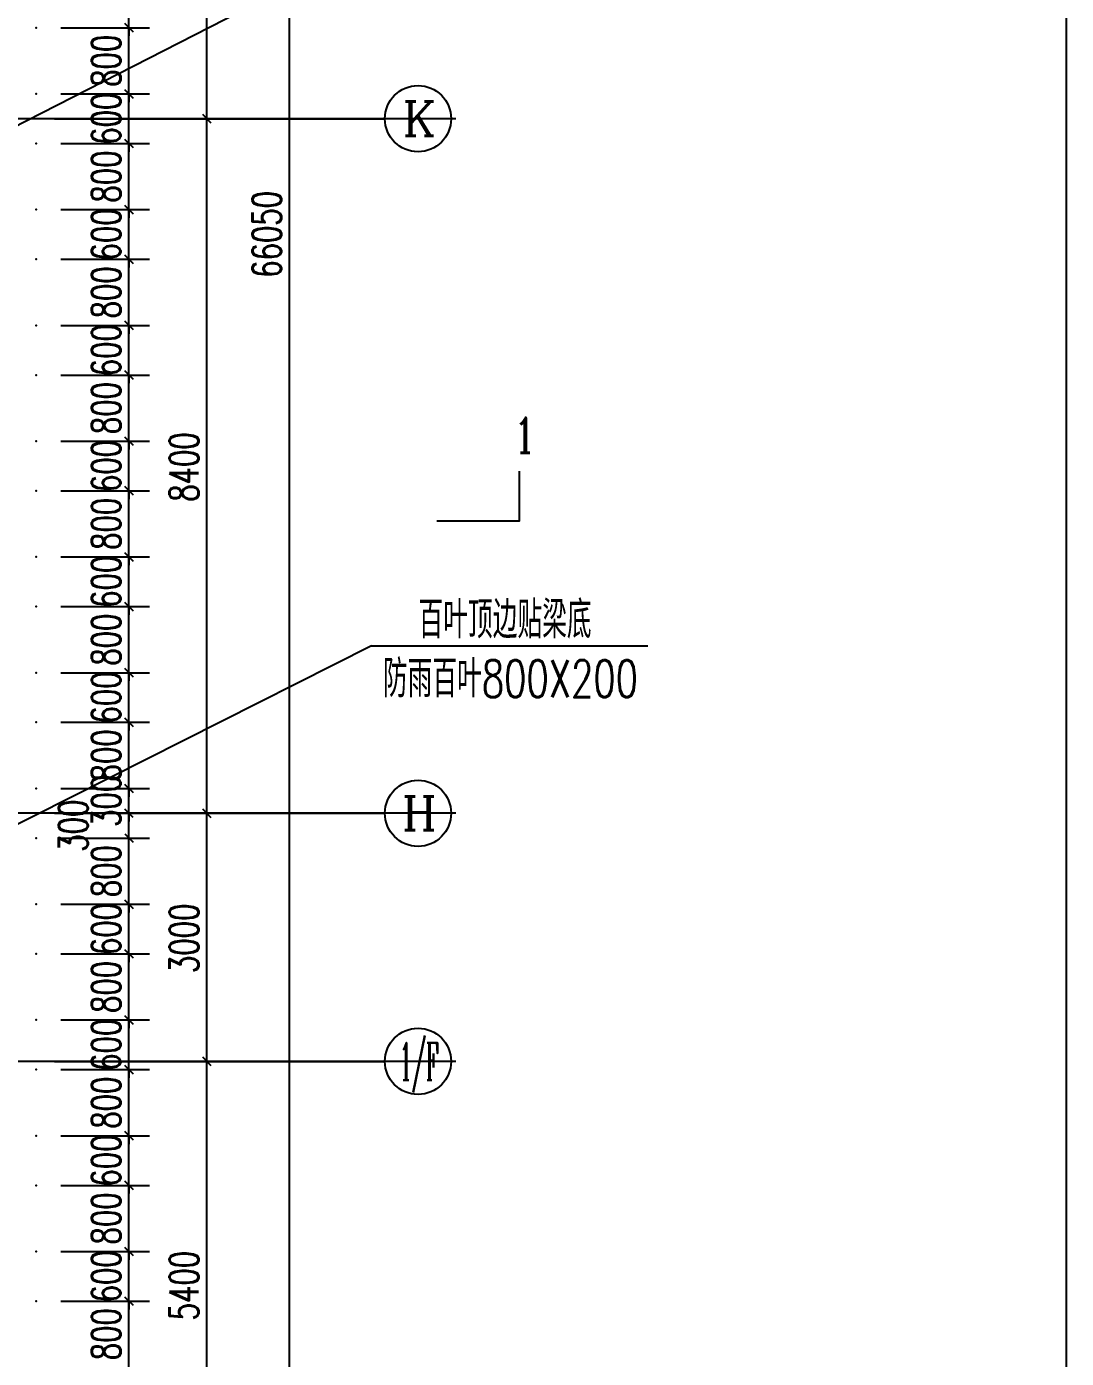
# Model space of a CAD drawing. Header units: inches. Extents: x -867 to 118033, y 723948 to 808048.
# Drawn here: x 94399 to 106983, y 754767 to 770872 of the extents above; entities that cross this region are included whole.
import ezdxf

# ---------------------------------------------------------------- set-up
doc = ezdxf.new("R2010")
doc.units = ezdxf.units.IN
doc.header["$MEASUREMENT"] = 0
for name, color, linetype in [('0-轴线尺寸', 10, 'Continuous'), ('AXIS', 10, 'Continuous'), ('DIM_SYMB', 10, 'Continuous'), ('DOTE', 10, 'Continuous'), ('M-INFO-LVR-TEXT', 10, 'Continuous'), ('PUB_TEXT', 10, 'Continuous'), ('RD-侧石线', 10, 'Continuous')]:
    doc.layers.add(name, color=color, linetype=linetype)
doc.styles.add('_TCH_AXIS', font='COMPLEX', dxfattribs={"bigfont": 'GBCBIG'})
doc.styles.add('_TCH_LABEL', font='COMPLEX', dxfattribs={"bigfont": 'GBCBIG'})
doc.styles.add('DIM_FONT', font='SIMPLEX', dxfattribs={"width": 0.7, "bigfont": 'GBCBIG'})
doc.styles.add('M-TEXT1', font='tj-romans1.shx', dxfattribs={"width": 0.6, "bigfont": 'tj-hztxt1.shx'})

msp = doc.modelspace()

# ---------------------------------------------------------------- linework, layer by layer
at = {"layer": '0-轴线尺寸', "color": 3, "lineweight": -2}
for p, q in [((97581, 735359), (97581, 801409)), ((96580, 769759), (96580, 778159)), ((95638, 770859), (95638, 771459)), ((95638, 770859), (95638, 770959)), ((94815, 770859), (95888, 770859)), ((94815, 770859), (95888, 770859)), ((95638, 770059), (95638, 770859)), ((95638, 770859), (95638, 770759)), ((95638, 770059), (95638, 770159)), ((94815, 770059), (95888, 770059)), ((94815, 770059), (95888, 770059)), ((95638, 769459), (95638, 770059)), ((95638, 770059), (95638, 769959)), ((96042, 769759), (96830, 769759)), ((96042, 769759), (96830, 769759)), ((96580, 761359), (96580, 769759)), ((95638, 769459), (95638, 769559)), ((94815, 769459), (95888, 769459)), ((94815, 769459), (95888, 769459)), ((95638, 769459), (95638, 769359)), ((95638, 768659), (95638, 769459)), ((95638, 768659), (95638, 768759)), ((94815, 768659), (95888, 768659)), ((94815, 768659), (95888, 768659)), ((95638, 768659), (95638, 768559)), ((95638, 768059), (95638, 768659)), ((95638, 768059), (95638, 768159)), ((94815, 768059), (95888, 768059)), ((94815, 768059), (95888, 768059)), ((95638, 767259), (95638, 768059)), ((95638, 768059), (95638, 767959)), ((94815, 767259), (95888, 767259)), ((94815, 767259), (95888, 767259)), ((95638, 767259), (95638, 767359)), ((95638, 767259), (95638, 767159)), ((95638, 766659), (95638, 767259)), ((94815, 766659), (95888, 766659)), ((94815, 766659), (95888, 766659)), ((95638, 766659), (95638, 766759)), ((95638, 766659), (95638, 766559)), ((95638, 765859), (95638, 766659)), ((94815, 765859), (95888, 765859)), ((94815, 765859), (95888, 765859)), ((95638, 765859), (95638, 765959)), ((95638, 765259), (95638, 765859)), ((95638, 765859), (95638, 765759)), ((95638, 765259), (95638, 765359)), ((94815, 765259), (95888, 765259)), ((94815, 765259), (95888, 765259)), ((95638, 764459), (95638, 765259)), ((95638, 765259), (95638, 765159)), ((95638, 764459), (95638, 764559)), ((94815, 764459), (95888, 764459)), ((94815, 764459), (95888, 764459)), ((95638, 763859), (95638, 764459)), ((95638, 764459), (95638, 764359)), ((95638, 763859), (95638, 763959)), ((94815, 763859), (95888, 763859)), ((94815, 763859), (95888, 763859)), ((95638, 763859), (95638, 763759)), ((95638, 763059), (95638, 763859)), ((95638, 763059), (95638, 763159)), ((94815, 763059), (95888, 763059)), ((94815, 763059), (95888, 763059)), ((95638, 763059), (95638, 762959)), ((95638, 762459), (95638, 763059)), ((94815, 762459), (95888, 762459)), ((94815, 762459), (95888, 762459)), ((95638, 762459), (95638, 762559)), ((95638, 762459), (95638, 762359)), ((95638, 761659), (95638, 762459)), ((94815, 761659), (95888, 761659)), ((94815, 761659), (95888, 761659)), ((95638, 761659), (95638, 761759)), ((95638, 761659), (95638, 761559)), ((95638, 761359), (95638, 761659)), ((94815, 761359), (95888, 761359)), ((94815, 761359), (95888, 761359)), ((95638, 761359), (95638, 761259)), ((95638, 761059), (95638, 761359)), ((96042, 761359), (96830, 761359)), ((96042, 761359), (96830, 761359)), ((96580, 758359), (96580, 761359)), ((95638, 761059), (95638, 761159)), ((94815, 761059), (95888, 761059)), ((94815, 761059), (95888, 761059)), ((95638, 760259), (95638, 761059)), ((95638, 760259), (95638, 760359)), ((94815, 760259), (95888, 760259)), ((94815, 760259), (95888, 760259)), ((95638, 759659), (95638, 760259)), ((95638, 760259), (95638, 760159)), ((95638, 759659), (95638, 759759)), ((94815, 759659), (95888, 759659)), ((94815, 759659), (95888, 759659)), ((95638, 759659), (95638, 759559)), ((95638, 758859), (95638, 759659)), ((95638, 758859), (95638, 758959)), ((94815, 758859), (95888, 758859)), ((94815, 758859), (95888, 758859)), ((95638, 758259), (95638, 758859)), ((95638, 758859), (95638, 758759)), ((94815, 758259), (95888, 758259)), ((94815, 758259), (95888, 758259)), ((95638, 758259), (95638, 758359)), ((95638, 758259), (95638, 758159)), ((95638, 757459), (95638, 758259)), ((96042, 758359), (96830, 758359)), ((96042, 758359), (96830, 758359)), ((96580, 752959), (96580, 758359)), ((94815, 757459), (95888, 757459)), ((94815, 757459), (95888, 757459)), ((95638, 757459), (95638, 757559)), ((95638, 756859), (95638, 757459)), ((95638, 757459), (95638, 757359)), ((95638, 756859), (95638, 756959)), ((94815, 756859), (95888, 756859)), ((94815, 756859), (95888, 756859)), ((95638, 756859), (95638, 756759)), ((95638, 756059), (95638, 756859)), ((95638, 756059), (95638, 756159)), ((94815, 756059), (95888, 756059)), ((94815, 756059), (95888, 756059)), ((95638, 755459), (95638, 756059)), ((95638, 756059), (95638, 755959)), ((95638, 755459), (95638, 755559)), ((94815, 755459), (95888, 755459)), ((94815, 755459), (95888, 755459)), ((95638, 754659), (95638, 755459)), ((95638, 755459), (95638, 755359))]:
    msp.add_line(p, q, dxfattribs=at)
at = {"layer": '0-轴线尺寸', "color": 3, "linetype": 'ByBlock'}
for p, q in [((95588, 770909), (95688, 770809)), ((95688, 770809), (95588, 770909)), ((95688, 770009), (95588, 770109)), ((95588, 770109), (95688, 770009)), ((96630, 769709), (96530, 769809)), ((96530, 769809), (96630, 769709)), ((95588, 769509), (95688, 769409)), ((95688, 769409), (95588, 769509)), ((95688, 768609), (95588, 768709)), ((95588, 768709), (95688, 768609)), ((95588, 768109), (95688, 768009)), ((95688, 768009), (95588, 768109)), ((95588, 767309), (95688, 767209)), ((95688, 767209), (95588, 767309)), ((95688, 766609), (95588, 766709)), ((95588, 766709), (95688, 766609)), ((95588, 765909), (95688, 765809)), ((95688, 765809), (95588, 765909)), ((95588, 765309), (95688, 765209)), ((95688, 765209), (95588, 765309)), ((95588, 764509), (95688, 764409)), ((95688, 764409), (95588, 764509)), ((95588, 763909), (95688, 763809)), ((95688, 763809), (95588, 763909)), ((95588, 763109), (95688, 763009)), ((95688, 763009), (95588, 763109)), ((95588, 762509), (95688, 762409)), ((95688, 762409), (95588, 762509)), ((95588, 761709), (95688, 761609)), ((95688, 761609), (95588, 761709)), ((95688, 761309), (95588, 761409)), ((95688, 761309), (95588, 761409)), ((96530, 761409), (96630, 761309)), ((96630, 761309), (96530, 761409)), ((95588, 761109), (95688, 761009)), ((95588, 761109), (95688, 761009)), ((95688, 760209), (95588, 760309)), ((95588, 760309), (95688, 760209)), ((95588, 759709), (95688, 759609)), ((95688, 759609), (95588, 759709)), ((95688, 758809), (95588, 758909)), ((95588, 758909), (95688, 758809)), ((96630, 758309), (96530, 758409)), ((96530, 758409), (96630, 758309)), ((95588, 758309), (95688, 758209)), ((95688, 758209), (95588, 758309)), ((95588, 757509), (95688, 757409)), ((95688, 757409), (95588, 757509)), ((95688, 756809), (95588, 756909)), ((95588, 756909), (95688, 756809)), ((95688, 756009), (95588, 756109)), ((95588, 756109), (95688, 756009)), ((95688, 755409), (95588, 755509)), ((95588, 755509), (95688, 755409))]:
    msp.add_line(p, q, dxfattribs=at)
at = {"layer": '0-轴线尺寸', "color": 3}
for p in [(94515, 770859), (94515, 770859), (95638, 770859), (94515, 770059), (94515, 770059), (95638, 770059), (95742, 769759), (95742, 769759), (96580, 769759), (94515, 769459), (94515, 769459), (95638, 769459), (94515, 768659), (94515, 768659), (95638, 768659), (94515, 768059), (94515, 768059), (95638, 768059), (94515, 767259), (94515, 767259), (95638, 767259), (94515, 766659), (94515, 766659), (95638, 766659), (94515, 765859), (94515, 765859), (95638, 765859), (94515, 765259), (94515, 765259), (95638, 765259), (94515, 764459), (94515, 764459), (95638, 764459), (94515, 763859), (94515, 763859), (95638, 763859), (94515, 763059), (94515, 763059), (95638, 763059), (94515, 762459), (94515, 762459), (95638, 762459), (94515, 761659), (94515, 761659), (95638, 761659), (94515, 761359), (94515, 761359), (95638, 761359), (95742, 761359), (95742, 761359), (96580, 761359), (94515, 761059), (94515, 761059), (95638, 761059), (94515, 760259), (94515, 760259), (95638, 760259), (94515, 759659), (94515, 759659), (95638, 759659), (94515, 758859), (94515, 758859), (95638, 758859), (94515, 758259), (94515, 758259), (95638, 758259), (95742, 758359), (95742, 758359), (96580, 758359), (94515, 757459), (94515, 757459), (95638, 757459), (94515, 756859), (94515, 756859), (95638, 756859), (94515, 756059), (94515, 756059), (95638, 756059), (94515, 755459), (94515, 755459), (95638, 755459)]:
    msp.add_point(p, dxfattribs=at)
at = {"layer": 'AXIS', "color": 3}
for p, q in [((94736, 769759), (98736, 769759)), ((94736, 761359), (98736, 761359)), ((94736, 758359), (98736, 758359))]:
    msp.add_line(p, q, dxfattribs=at)
at = {"layer": 'AXIS', "color": 7}
for centre in [(99136, 769759), (99136, 761359), (99136, 758359)]:
    msp.add_circle(centre, 400, dxfattribs=at)
at = {"layer": 'DIM_SYMB', "color": 3}
msp.add_lwpolyline([(99362, 764895), (100362, 764895), (100362, 765495)], dxfattribs=at)
at = {"layer": 'DOTE', "color": 26, "ltscale": 1000}
for p, q in [((99592, 769759), (18734, 769759)), ((99592, 761359), (18734, 761359)), ((99592, 758359), (18734, 758359))]:
    msp.add_line(p, q, dxfattribs=at)
at = {"layer": 'M-INFO-LVR-TEXT', "color": 3}
for p, q in [((99231, 772202), (92883, 768959)), ((98571, 763385), (92883, 760519)), ((98571, 763385), (101917, 763385))]:
    msp.add_line(p, q, dxfattribs=at)
at = {"layer": 'RD-侧石线', "color": 7}
msp.add_lwpolyline([(100983, 742959, 0.414214), (106983, 748959), (106983, 794659)], format="xyb", dxfattribs=at)

# ---------------------------------------------------------------- texts
at = {"layer": '0-轴线尺寸', "color": 7, "style": 'DIM_FONT', "width": 0.7}
for s, p in [('800', (95537, 770144)), ('600', (95537, 769444)), ('800', (95537, 768744)), ('66050', (97481, 767835)), ('600', (95537, 768044)), ('800', (95537, 767344)), ('600', (95537, 766644)), ('800', (95537, 765944)), ('600', (95537, 765244)), ('8400', (96480, 765127)), ('800', (95537, 764544)), ('600', (95537, 763844)), ('800', (95537, 763144)), ('600', (95537, 762444)), ('800', (95537, 761744)), ('300', (95537, 761194)), ('300', (95138, 760894)), ('800', (95537, 760344)), ('600', (95537, 759644)), ('3000', (96480, 759427)), ('800', (95537, 758944)), ('600', (95537, 758244)), ('800', (95537, 757544)), ('600', (95537, 756844)), ('800', (95537, 756144)), ('600', (95537, 755444)), ('5400', (96480, 755227)), ('800', (95537, 754744))]:
    msp.add_text(s, height=350, rotation=90, dxfattribs=at).set_placement(p)
at = {"layer": 'AXIS', "color": 7, "style": '_TCH_AXIS'}
for s, height, p in [('K', 415, (98948, 769551)), ('H', 406, (98943, 761156))]:
    msp.add_text(s, height=height, dxfattribs=at).set_placement(p)
at = {"layer": 'AXIS', "color": 7, "style": '_TCH_AXIS', "width": 0.396226}
msp.add_text('1/F', height=452.5, dxfattribs=at).set_placement((98910, 758132))
at = {"layer": 'M-INFO-LVR-TEXT', "color": 3, "style": 'M-TEXT1', "width": 0.7}
for s, p in [('百叶顶边贴梁底', (99142, 763474)), ('防雨百叶800X200', (98711, 762762))]:
    msp.add_text(s, height=450, dxfattribs=at).set_placement(p)
at = {"layer": 'PUB_TEXT', "color": 7, "style": '_TCH_LABEL', "width": 0.705882}
msp.add_text('1', height=425, dxfattribs=at).set_placement((100298, 765718))

doc.saveas('drawing.dxf')
